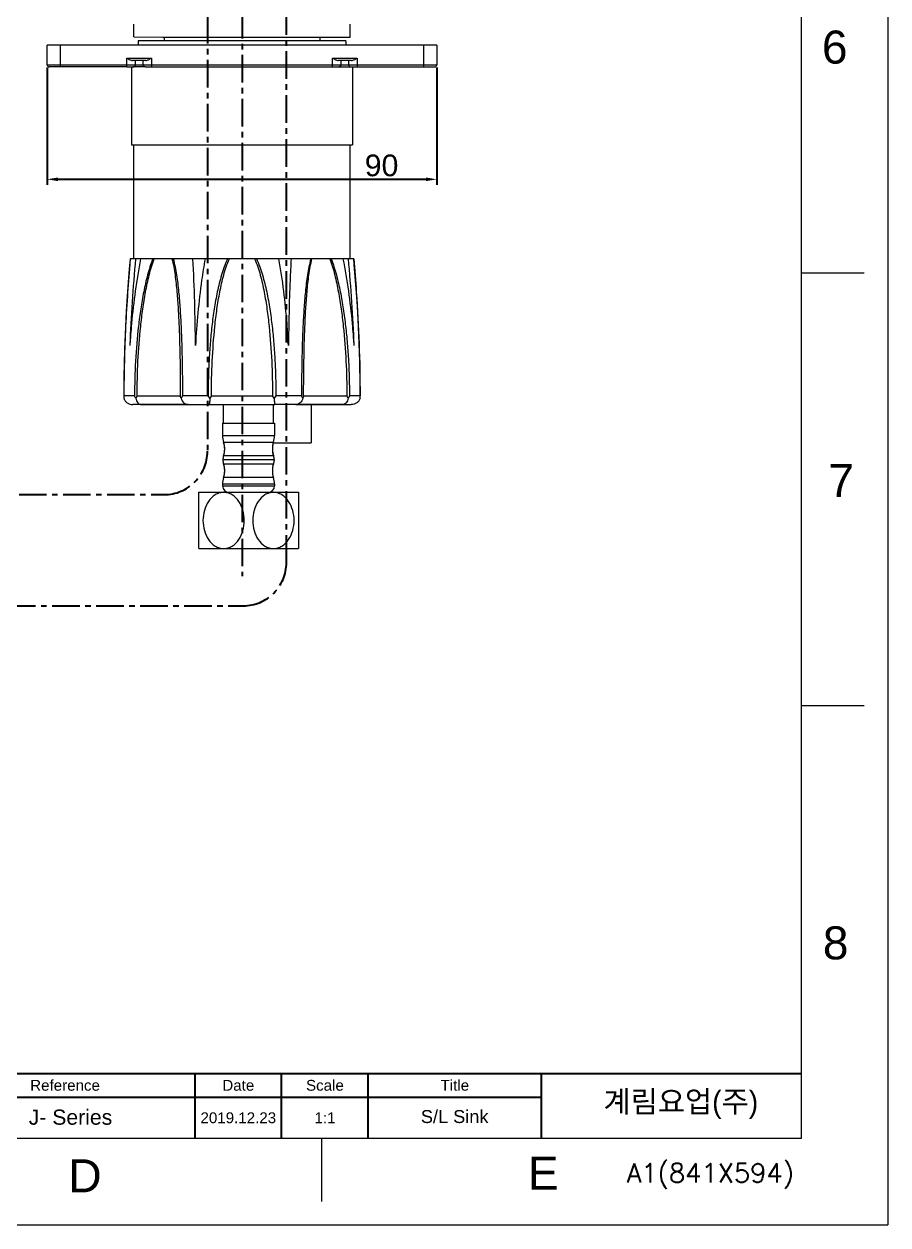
# Model space of a CAD drawing. Header units: millimetres. Extents: x 1991 to 2585, y -707 to 133.
# Drawn here: x 2385.3 to 2584.7, y -706.8 to -429.3 of the extents above; entities that cross this region are included whole.
import ezdxf

# ---------------------------------------------------------------- set-up
doc = ezdxf.new("R2010")
doc.units = ezdxf.units.MM
doc.header["$LTSCALE"] = 0.1
doc.linetypes.add('CENTERX2', pattern=[101.6, 63.5, -12.7, 12.7, -12.7])
doc.layers.get('0').update_dxf_attribs({"lineweight": 13})
for name, color, linetype in [('5', 2, 'Continuous'), ('CENTER', 1, 'CENTERX2'), ('FORM', 7, 'Continuous'), ('TEXT', 2, 'Continuous')]:
    doc.layers.add(name, color=color, linetype=linetype)
doc.layers.add('DIM', color=3, linetype='Continuous', lineweight=9)
doc.styles.add('ROMANS', font='romans')
doc.styles.get("Standard").update_dxf_attribs({"font": 'arial.ttf'})
doc.dimstyles.new('ISO-25', dxfattribs={"dimtxt": 2.5, "dimasz": 2.5, "dimexe": 1.25, "dimexo": 0.625, "dimtad": 1, "dimlfac": 1.33325, "dimtxsty": 'Standard', "dimcen": 2.5, "dimadec": 0, "dimazin": 0, "dimtfac": 1, "dimtmove": 0, "dimatfit": 3, "dimfxl": 0, "dimarcsym": 0})

# ---------------------------------------------------------------- blocks, each defined once
blk = doc.blocks.new('*D27')
at = {"layer": 'Defpoints', "color": 0}
for p in [(2390.59, -438.72), (2480.59, -438.72), (2480.59, -465.18)]:
    blk.add_point(p, dxfattribs=at)
at = {"layer": 'DIM', "color": 3, "lineweight": -2}
for p, q in [((2390.59, -439.34), (2390.59, -466.43)), ((2480.59, -439.35), (2480.59, -466.43)), ((2393.09, -465.18), (2478.09, -465.18))]:
    blk.add_line(p, q, dxfattribs=at)
at = {"layer": 'DIM', "color": 3}
for points in [[(2393.09, -464.77), (2393.09, -465.6), (2390.59, -465.18)], [(2478.09, -464.77), (2478.09, -465.6), (2480.59, -465.18)]]:
    blk.add_solid(points, dxfattribs=at)
at = {"layer": 'DIM', "color": 3, "insert": (2467.82, -462.01), "char_height": 5, "attachment_point": 5}
blk.add_mtext('90', dxfattribs=at)

msp = doc.modelspace()

# ---------------------------------------------------------------- linework, layer by layer
at = {"color": 7, "linetype": 'Continuous'}
for p, q in [((2584.7425, 133.243), (2584.7425, -706.7567)), ((2564.7424, -686.7567), (2564.7424, 113.243)), ((2410.5915, -432.3078), (2410.5916, -429.3082)), ((2460.5915, -432.3095), (2460.5916, -429.3099)), ((2410.5917, -432.3078), (2417.3097, -432.3089)), ((2417.3097, -432.3089), (2417.3415, -432.3089)), ((2417.3415, -432.3089), (2435.5915, -432.3099)), ((2417.5915, -432.3089), (2417.5915, -433.2199)), ((2435.5915, -432.3099), (2453.8415, -432.3101)), ((2453.5915, -432.3101), (2453.5915, -433.2211)), ((2453.8415, -432.3101), (2453.862, -432.3101)), ((2453.862, -432.3101), (2460.5913, -432.3095)), ((2390.5913, -438.7195), (2390.5915, -434.2195)), ((2477.5915, -434.2225), (2390.5915, -434.2195)), ((2393.5915, -434.2198), (2393.5913, -439.2198)), ((2417.0915, -433.2199), (2411.5915, -433.219)), ((2411.5915, -433.219), (2411.5915, -434.2204)), ((2454.0915, -433.2211), (2417.0915, -433.2199)), ((2459.5915, -433.2206), (2454.0915, -433.2211)), ((2459.5915, -433.2206), (2459.5915, -434.222)), ((2477.5913, -439.2225), (2477.5915, -434.2225)), ((2480.5915, -434.2225), (2477.5915, -434.2225)), ((2480.5915, -434.2225), (2480.5913, -438.7225)), ((2408.9728, -439.2203), (2408.9729, -437.2203)), ((2408.9729, -437.2203), (2414.6737, -437.2205)), ((2413.3509, -437.7204), (2410.2957, -437.7203)), ((2410.9728, -438.7203), (2410.9728, -437.7203)), ((2412.7442, -438.7203), (2412.7442, -437.7203)), ((2414.6737, -437.2205), (2414.6737, -439.2204)), ((2456.5089, -439.2218), (2456.509, -437.2219)), ((2456.509, -437.2219), (2462.2099, -437.222)), ((2460.887, -437.722), (2457.8318, -437.7219)), ((2458.4385, -437.7218), (2458.4385, -438.7218)), ((2460.2098, -437.7219), (2460.2098, -438.7219)), ((2462.2099, -437.222), (2462.2098, -439.222)), ((2390.5913, -438.7195), (2408.9728, -438.7203)), ((2391.4267, -439.2196), (2391.0913, -439.2195)), ((2392.3407, -439.2197), (2391.4267, -439.2196)), ((2408.9728, -439.2203), (2392.3407, -439.2197)), ((2408.9728, -438.7203), (2410.9728, -438.7203)), ((2408.9728, -439.2203), (2410.4727, -439.2202)), ((2410.0913, -439.2189), (2410.0907, -457.2189)), ((2410.4716, -439.2202), (2410.4199, -439.2202)), ((2413.2264, -439.2203), (2410.4728, -439.2198)), ((2410.9728, -438.72), (2412.7442, -438.7203)), ((2412.7442, -438.7203), (2456.5089, -438.7219)), ((2413.2265, -439.2203), (2456.5089, -439.2218)), ((2456.5089, -438.7219), (2460.2098, -438.7216)), ((2456.5089, -439.2218), (2460.7099, -439.2214)), ((2460.2098, -438.7219), (2477.5913, -438.7225)), ((2460.7099, -439.2219), (2477.5913, -439.2225)), ((2461.0913, -439.2206), (2461.0907, -457.2206)), ((2477.5913, -438.7225), (2480.5913, -438.7225)), ((2477.5913, -439.2225), (2480.0913, -439.2225)), ((2410.0907, -457.2189), (2413.0907, -457.2196)), ((2410.5898, -483.5189), (2410.5907, -457.2189)), ((2413.0907, -457.2196), (2413.5907, -457.2197)), ((2413.5907, -457.2197), (2435.5907, -457.221)), ((2435.5907, -457.221), (2457.5907, -457.2211)), ((2457.5907, -457.2211), (2458.0907, -457.2211)), ((2458.0907, -457.2211), (2461.0907, -457.2206)), ((2460.5898, -483.5206), (2460.5907, -457.2206)), ((2412.1939, -483.5196), (2409.7922, -483.5191)), ((2415.0091, -483.5199), (2412.1939, -483.5196)), ((2419.7017, -483.5203), (2415.0091, -483.5199)), ((2438.908, -483.5211), (2419.7017, -483.5203)), ((2446.9314, -483.5213), (2438.908, -483.5211)), ((2451.478, -483.5213), (2446.9314, -483.5213)), ((2456.1706, -483.5212), (2451.478, -483.5213)), ((2458.9852, -483.5211), (2456.1706, -483.5212)), ((2461.3875, -483.5208), (2458.9852, -483.5211)), ((2564.7424, -486.757), (2579.2785, -486.757)), ((2408.3079, -511.922), (2408.2912, -515.6151)), ((2462.8846, -515.2198), (2462.8699, -511.9231)), ((2408.3316, -515.2193), (2408.2912, -515.6151)), ((2408.2912, -515.6152), (2408.297, -515.7577)), ((2410.7874, -515.2196), (2408.3316, -515.2193)), ((2411.379, -515.2197), (2411.0448, -515.7582)), ((2411.379, -515.2197), (2417.5696, -515.2201)), ((2417.5696, -515.2201), (2421.3539, -515.2205)), ((2421.8427, -515.2205), (2421.5363, -515.759)), ((2427.7715, -515.2208), (2421.8427, -515.2205)), ((2428.1701, -515.7594), (2427.7715, -515.2208)), ((2428.5355, -515.2209), (2428.1701, -515.7594)), ((2428.5355, -515.2209), (2435.6058, -515.221)), ((2435.6058, -515.221), (2442.6421, -515.2213)), ((2443.0074, -515.7599), (2442.6421, -515.2213)), ((2443.406, -515.2214), (2443.0074, -515.7599)), ((2449.3349, -515.2214), (2443.406, -515.2214)), ((2449.6412, -515.7599), (2449.3349, -515.2214)), ((2449.8237, -515.2214), (2453.632, -515.2212)), ((2453.632, -515.2212), (2459.7986, -515.2213)), ((2460.1328, -515.7598), (2459.7986, -515.2213)), ((2462.846, -515.2211), (2460.3901, -515.2213)), ((2462.8864, -515.6169), (2462.846, -515.2211)), ((2462.8806, -515.7595), (2462.8864, -515.617)), ((2411.1409, -517.2194), (2410.3569, -517.2193)), ((2412.3623, -517.2196), (2411.1409, -517.2194)), ((2412.3623, -517.2196), (2418.9852, -517.22)), ((2423.1319, -517.2205), (2412.3623, -517.2196)), ((2418.9852, -517.22), (2423.1319, -517.2205)), ((2423.1319, -517.2205), (2443.204, -517.2213)), ((2431.3547, -521.4987), (2431.3547, -517.2208)), ((2442.8547, -521.4987), (2442.8547, -517.2212)), ((2448.0455, -517.2213), (2443.204, -517.2213)), ((2448.0455, -517.2213), (2452.2193, -517.2211)), ((2458.8151, -517.2211), (2448.0455, -517.2213)), ((2451.5438, -517.2211), (2451.5438, -526.0987)), ((2452.2193, -517.2211), (2458.8151, -517.2211)), ((2458.8151, -517.2211), (2459.5903, -517.2211)), ((2459.5903, -517.2211), (2459.7511, -517.2211)), ((2459.7511, -517.2211), (2460.8206, -517.221)), ((2431.1047, -521.4987), (2443.1047, -521.4987)), ((2431.1047, -521.4987), (2431.1047, -524.3762)), ((2431.1047, -521.4987), (2431.1047, -524.3762)), ((2443.1047, -521.4987), (2443.1047, -524.3762)), ((2443.1047, -521.4987), (2443.1047, -524.3762)), ((2431.1047, -524.3762), (2443.1047, -524.3762)), ((2431.3547, -525.9374), (2442.8547, -525.9374)), ((2442.8202, -526.0987), (2451.5438, -526.0987)), ((2442.8604, -529.077), (2431.3491, -529.077)), ((2443.0727, -529.9987), (2431.1367, -529.9987)), ((2431.3491, -530.9203), (2442.8604, -530.9203)), ((2442.8547, -534.0599), (2431.3547, -534.0599)), ((2425.6047, -537.4987), (2448.6047, -537.4987)), ((2425.6047, -550.4994), (2425.6047, -537.4987)), ((2443.1047, -535.6212), (2431.1047, -535.6212)), ((2431.1047, -535.6212), (2431.1047, -535.9987)), ((2431.1047, -535.6212), (2431.1047, -535.9987)), ((2431.1047, -535.9987), (2443.1047, -535.9987)), ((2443.1047, -535.6212), (2443.1047, -535.9987)), ((2443.1047, -535.6212), (2443.1047, -535.9987)), ((2448.6047, -537.4987), (2448.6047, -550.4994)), ((2425.6047, -550.4987), (2448.6047, -550.4987)), ((2564.7424, -586.757), (2579.2785, -586.757)), ((2453.9472, -686.7584), (2453.9474, -701.2944)), ((1990.7425, -706.7567), (2584.7425, -706.7567))]:
    msp.add_line(p, q, dxfattribs=at)
at = {"linetype": 'Continuous'}
msp.add_line((2564.7424, -686.7567), (2010.7425, -686.7567), dxfattribs=at)
at = {"color": 7, "linetype": 'Continuous'}
for points in [[(2409.7922, -483.5188), (2409.5764, -485.972), (2409.3339, -488.96), (2409.0987, -492.1822), (2408.8787, -495.624), (2408.682, -499.2762), (2408.5166, -503.1345), (2408.3908, -507.1964), (2408.313, -511.4603), (2408.2932, -515.2179)], [(2409.7922, -483.5191), (2409.5884, -485.8317), (2409.3646, -488.5662), (2409.1499, -491.4472), (2408.9487, -494.4711), (2408.7654, -497.6404), (2408.6044, -500.9612), (2408.4707, -504.4422), (2408.3698, -508.0926), (2408.3079, -511.922)], [(2461.8147, -488.5674), (2461.5911, -485.833), (2461.3875, -483.5205)], [(2462.8864, -515.6169), (2462.8649, -511.4628), (2462.7873, -507.1989), (2462.6617, -503.1369), (2462.4966, -499.2786), (2462.3002, -495.6264), (2462.0804, -492.1845), (2461.8454, -488.9622), (2461.6031, -485.9742), (2461.3875, -483.5208)], [(2462.8699, -511.9231), (2462.8082, -508.0937), (2462.7076, -504.4432), (2462.5741, -500.9623), (2462.4133, -497.6415), (2462.2302, -494.4722), (2462.0292, -491.4484), (2461.8147, -488.5674)]]:
    msp.add_lwpolyline(points, dxfattribs=at)
for centre, radius, start, end in [((2391.0913, -438.7195), 0.5, 179.998109, 269.998109), ((2410.4728, -438.7202), 0.5, 269.998109, 359.998109), ((2460.7098, -438.7219), 0.5, 179.998109, 269.998109), ((2480.0913, -438.7225), 0.5, 269.998109, 359.998109), ((2754.6903, -516.594), 345.2519, 174.502716, 177.839007), ((2118.1762, -516.4672), 343.5601, 2.150191, 5.502919), ((2436.1047, -524.3762), 5, 180, 198.194872), ((2426.5682, -527.5061), 5.0369, 6.03727, 18.145857), ((2426.6127, -527.4986), 4.9918, 353.787175, 6.005449), ((2447.6024, -527.4987), 4.9977, 161.79657, 198.409577), ((2447.6015, -527.4989), 4.9967, 163.677329, 198.410855), ((2438.1047, -524.3762), 5, 341.805128, 360), ((2436.0934, -530.6554), 5, 161.59867, 172.452844), ((2426.5685, -527.4912), 5.0366, 341.648249, 353.757578), ((2438.116, -530.6554), 5, 7.547156, 18.40133), ((2436.0934, -529.342), 5, 187.547156, 198.40133), ((2426.5685, -532.5061), 5.0366, 6.24241, 18.351751), ((2426.6127, -532.4987), 4.9918, 353.994551, 6.212825), ((2447.6024, -532.4986), 4.9977, 161.590423, 198.20343), ((2438.116, -529.342), 5, 341.59867, 352.452844), ((2436.1047, -535.6212), 5, 161.805128, 180), ((2426.5682, -532.4912), 5.0369, 341.854143, 353.962717), ((2438.1047, -535.6212), 5, 0, 18.194872), ((2432.6047, -535.9987), 1.5, 180, 270), ((2441.6047, -535.9987), 1.5, 270, 0)]:
    msp.add_arc(centre, radius, start, end, dxfattribs=at)
for centre, major_axis, start_param, end_param in [((2426.6047, -527.4987), (-5, 0), 9.10361416, 9.74233839), ((2447.6047, -527.4987), (5, 0), 2.82403222, 3.46275645), ((2447.6047, -527.4987), (0, 5), 1.28698195, 1.89196012), ((2426.6047, -532.4987), (-5, 0), 9.10721753, 9.74594176), ((2447.6047, -532.4987), (5, 0), 2.82042886, 3.45915308), ((2447.6047, -532.4987), (0, 5), 1.24963253, 1.46254083)]:
    msp.add_ellipse(centre, major_axis=major_axis, ratio=1, start_param=start_param, end_param=end_param, dxfattribs=at)
for points, knots in [([(2408.9729, -437.2203), (2409.1988, -437.3333), (2409.5297, -437.5008), (2409.9715, -437.6716), (2410.1915, -437.7203), (2410.2957, -437.7203)], [0, 0, 0, 0, 0.53275559, 0.7801582, 1, 1, 1, 1]), ([(2413.3509, -437.7204), (2413.4552, -437.7204), (2413.6751, -437.6716), (2414.1169, -437.501), (2414.4478, -437.3334), (2414.6737, -437.2205)], [0, 0, 0, 0, 0.21991346, 0.46723209, 1, 1, 1, 1]), ([(2456.509, -437.2219), (2456.7349, -437.3348), (2457.0658, -437.5023), (2457.5075, -437.6731), (2457.7275, -437.7219), (2457.8318, -437.7219)], [0, 0, 0, 0, 0.53274584, 0.78005768, 1, 1, 1, 1]), ([(2460.887, -437.722), (2460.9913, -437.722), (2461.2113, -437.6732), (2461.6531, -437.5026), (2461.9839, -437.335), (2462.2099, -437.222)], [0, 0, 0, 0, 0.21993941, 0.4672461, 1, 1, 1, 1]), ([(2413.2264, -439.2203), (2413.1027, -439.2203), (2412.8428, -439.1092), (2412.7442, -438.8472), (2412.7442, -438.7203)], [0, 0, 0, 0, 0.49366124, 1, 1, 1, 1]), ([(2458.4385, -438.7218), (2458.4385, -438.8487), (2458.3398, -439.1107), (2458.0799, -439.2218), (2457.9562, -439.2218)], [0, 0, 0, 0, 0.50633874, 1, 1, 1, 1]), ([(2409.8024, -483.5191), (2409.5724, -486.071), (2409.1619, -491.2716), (2408.5313, -501.8342), (2408.328, -509.8546), (2408.3316, -515.2193)], [0, 0, 0, 0, 0.2421554, 0.4929926, 1, 1, 1, 1]), ([(2412.1939, -483.5195), (2411.2322, -488.481), (2410.3113, -495.173), (2409.7908, -501.8927), (2409.6839, -503.5754)], [0, 0, 0, 0, 0.7498251, 1, 1, 1, 1]), ([(2415.0091, -483.5199), (2414.7617, -484.1275), (2414.3276, -485.3746), (2413.5925, -487.9241), (2412.8609, -491.1818), (2412.1791, -495.1394), (2411.4777, -500.4614), (2410.9277, -507.1582), (2410.7918, -512.5323), (2410.7874, -515.2196)], [0, 0, 0, 0, 0.06127516, 0.12317708, 0.24776577, 0.3728527, 0.49815996, 0.74901497, 1, 1, 1, 1]), ([(2411.379, -515.2197), (2411.3791, -512.5388), (2411.5107, -507.1773), (2412.0177, -500.4932), (2412.667, -495.1761), (2413.2984, -491.2169), (2413.9769, -487.9523), (2414.6612, -485.3898), (2415.0702, -484.1341), (2415.3023, -483.5199)], [0, 0, 0, 0, 0.2508272, 0.50155119, 0.62681771, 0.75190613, 0.87657691, 0.93856513, 1, 1, 1, 1]), ([(2419.4263, -483.5202), (2419.585, -484.1374), (2419.8462, -485.3969), (2420.2446, -487.9629), (2420.59, -491.2288), (2420.8737, -495.1844), (2421.136, -500.5052), (2421.312, -507.1872), (2421.3539, -512.5403), (2421.3539, -515.2205)], [0, 0, 0, 0, 0.0601018, 0.12117913, 0.24485575, 0.36967669, 0.4951595, 0.74723601, 1, 1, 1, 1]), ([(2419.7017, -483.5203), (2419.875, -484.1308), (2420.1546, -485.3823), (2420.595, -487.9355), (2420.9795, -491.195), (2421.2984, -495.1486), (2421.5204, -499.1363), (2421.6739, -503.1437), (2421.7734, -507.1634), (2421.8324, -511.1903), (2421.8395, -513.8768), (2421.8427, -515.2205)], [0, 0, 0, 0, 0.05981016, 0.12068679, 0.24414244, 0.3689128, 0.49445343, 0.62048228, 0.74682856, 0.87336781, 1, 1, 1, 1]), ([(2424.8589, -503.5767), (2424.8218, -500.219), (2424.712, -493.5306), (2424.4368, -486.8462), (2424.2471, -483.5205)], [0, 0, 0, 0, 0.50200345, 1, 1, 1, 1]), ([(2427.0661, -483.5207), (2426.7726, -485.1747), (2425.721, -491.8215), (2425.1247, -498.5353), (2424.8589, -503.5767)], [0, 0, 0, 0, 0.2496727, 1, 1, 1, 1]), ([(2432.2717, -483.5209), (2431.9762, -484.1221), (2431.4736, -485.3674), (2430.6422, -487.9158), (2429.8507, -491.1769), (2429.142, -495.1383), (2428.6122, -499.1301), (2428.2248, -503.1399), (2427.961, -507.1613), (2427.8033, -511.1894), (2427.7761, -513.877), (2427.7715, -515.2208)], [0, 0, 0, 0, 0.06238837, 0.12479512, 0.24961616, 0.37452492, 0.49951482, 0.62457177, 0.74968266, 0.87483119, 1, 1, 1, 1]), ([(2428.5355, -515.2209), (2428.5356, -512.5401), (2428.6585, -507.1793), (2429.1419, -500.4941), (2429.787, -495.1757), (2430.435, -491.2133), (2431.1608, -487.9457), (2431.9266, -485.383), (2432.4001, -484.1305), (2432.6737, -483.5209)], [0, 0, 0, 0, 0.25029585, 0.50044805, 0.62544884, 0.7503749, 0.87521387, 0.93761586, 1, 1, 1, 1]), ([(2438.5059, -483.5211), (2438.7796, -484.1307), (2439.2529, -485.3833), (2440.0186, -487.9459), (2440.7441, -491.2136), (2441.3919, -495.176), (2442.0366, -500.4945), (2442.5196, -507.1797), (2442.6422, -512.5405), (2442.6421, -515.2213)], [0, 0, 0, 0, 0.06238404, 0.12478598, 0.24962492, 0.37455097, 0.49955179, 0.74970405, 1, 1, 1, 1]), ([(2438.908, -483.5211), (2439.2052, -484.1214), (2439.7053, -485.368), (2440.3292, -487.2789), (2440.8534, -489.2208), (2441.4464, -491.8363), (2442.037, -495.139), (2442.5664, -499.1306), (2442.9535, -503.1405), (2443.2172, -507.1618), (2443.3745, -511.1899), (2443.402, -513.8775), (2443.406, -515.2214)], [0, 0, 0, 0, 0.06238648, 0.12479366, 0.18720195, 0.24963811, 0.37454345, 0.49952965, 0.62458305, 0.74969039, 0.87483515, 1, 1, 1, 1]), ([(2446.3195, -503.5774), (2446.2309, -501.895), (2445.7996, -495.1813), (2444.9931, -488.4871), (2444.1123, -483.5213)], [0, 0, 0, 0, 0.25039558, 1, 1, 1, 1]), ([(2446.9314, -483.5213), (2446.8367, -485.1797), (2446.5092, -491.8608), (2446.3753, -498.5499), (2446.3195, -503.5774)], [0, 0, 0, 0, 0.24833953, 1, 1, 1, 1]), ([(2451.478, -483.5213), (2451.3208, -484.1367), (2451.0271, -485.3837), (2450.6909, -487.2888), (2450.4351, -489.2281), (2450.1451, -491.8466), (2449.8812, -495.1502), (2449.5832, -500.4762), (2449.4245, -505.8274), (2449.3456, -511.1913), (2449.3377, -513.8777), (2449.3349, -515.2214)], [0, 0, 0, 0, 0.05985316, 0.12067913, 0.18222006, 0.24416477, 0.36893456, 0.49447161, 0.74683518, 0.87337122, 1, 1, 1, 1]), ([(2449.8237, -515.2214), (2449.8238, -512.5413), (2449.8661, -507.1881), (2450.0425, -500.5062), (2450.3052, -495.1854), (2450.5891, -491.2298), (2450.9348, -487.9639), (2451.3333, -485.3979), (2451.5947, -484.1385), (2451.7534, -483.5213)], [0, 0, 0, 0, 0.25276408, 0.50484065, 0.63032351, 0.75514447, 0.87882107, 0.93989851, 1, 1, 1, 1]), ([(2455.8774, -483.5212), (2456.1095, -484.1355), (2456.5184, -485.3912), (2457.2025, -487.9537), (2457.8808, -491.2184), (2458.5119, -495.1776), (2459.1609, -500.4948), (2459.6674, -507.1788), (2459.7987, -512.5404), (2459.7986, -515.2213)], [0, 0, 0, 0, 0.06143489, 0.12342308, 0.24809387, 0.37318228, 0.4984488, 0.74917279, 1, 1, 1, 1]), ([(2456.1706, -483.5212), (2456.4258, -484.1257), (2456.8469, -485.378), (2457.4024, -487.2831), (2457.8785, -489.2231), (2458.4308, -491.8391), (2459, -495.141), (2459.5257, -499.1311), (2459.9192, -503.1404), (2460.2846, -508.5021), (2460.3881, -512.534), (2460.3901, -515.2213)], [0, 0, 0, 0, 0.06127844, 0.1231658, 0.18535592, 0.24776652, 0.37284719, 0.49815153, 0.62356101, 0.74902575, 1, 1, 1, 1]), ([(2461.4944, -503.5771), (2461.3877, -501.8943), (2460.8677, -495.1746), (2459.9466, -488.4826), (2458.9852, -483.5211)], [0, 0, 0, 0, 0.25017561, 1, 1, 1, 1]), ([(2461.3772, -483.5208), (2461.6039, -486.073), (2462.4453, -496.6192), (2462.853, -507.2034), (2462.846, -515.2211)], [0, 0, 0, 0, 0.24218086, 1, 1, 1, 1]), ([(2408.297, -515.7577), (2408.3613, -515.973), (2408.5699, -516.3835), (2409.2221, -517.0104), (2409.9131, -517.2193), (2410.3569, -517.2193)], [0, 0, 0, 0, 0.25167556, 0.50303421, 1, 1, 1, 1]), ([(2411.0448, -515.7582), (2411.0184, -515.7142), (2410.9198, -515.5412), (2410.8371, -515.3589), (2410.7874, -515.2196)], [0, 0, 0, 0, 0.25733784, 1, 1, 1, 1]), ([(2411.0448, -515.7582), (2411.0835, -515.9651), (2411.2005, -516.3493), (2411.5032, -516.8286), (2411.9012, -517.1445), (2412.2146, -517.2196), (2412.3623, -517.2196)], [0, 0, 0, 0, 0.29791431, 0.56162385, 0.79093193, 1, 1, 1, 1]), ([(2421.5363, -515.759), (2421.5159, -515.715), (2421.4407, -515.5407), (2421.384, -515.3584), (2421.3539, -515.2205)], [0, 0, 0, 0, 0.25585267, 1, 1, 1, 1]), ([(2421.5363, -515.759), (2421.6306, -516.1595), (2421.9388, -516.7273), (2422.5979, -517.1476), (2422.9587, -517.2205), (2423.1319, -517.2205)], [0, 0, 0, 0, 0.53509302, 0.77470861, 1, 1, 1, 1]), ([(2428.1701, -515.7594), (2428.1633, -515.9603), (2428.1442, -516.3171), (2428.1021, -516.7315), (2428.0624, -516.9828), (2428.0334, -517.1088), (2428.0114, -517.1802), (2427.9857, -517.2208), (2427.9735, -517.2208)], [0, 0, 0, 0, 0.40539736, 0.72119451, 0.83686364, 0.92176295, 0.9753085, 1, 1, 1, 1]), ([(2443.0074, -515.7599), (2443.0143, -515.9608), (2443.0333, -516.3176), (2443.0754, -516.732), (2443.115, -516.9833), (2443.144, -517.1093), (2443.166, -517.1807), (2443.1917, -517.2213), (2443.204, -517.2213)], [0, 0, 0, 0, 0.40539722, 0.72118809, 0.8368535, 0.92174922, 0.97529858, 1, 1, 1, 1]), ([(2449.6412, -515.7599), (2449.5469, -516.1604), (2449.2387, -516.7282), (2448.5795, -517.1484), (2448.2188, -517.2213), (2448.0455, -517.2213)], [0, 0, 0, 0, 0.53509425, 0.7747173, 1, 1, 1, 1]), ([(2449.8237, -515.2214), (2449.8138, -515.2668), (2449.768, -515.451), (2449.7015, -515.6299), (2449.6412, -515.7599)], [0, 0, 0, 0, 0.24477073, 1, 1, 1, 1]), ([(2460.1328, -515.7598), (2460.094, -515.9667), (2459.977, -516.3509), (2459.6743, -516.8302), (2459.2763, -517.146), (2458.9629, -517.2212), (2458.8151, -517.2211)], [0, 0, 0, 0, 0.29791863, 0.5616335, 0.79094858, 1, 1, 1, 1]), ([(2460.3901, -515.2213), (2460.3739, -515.2668), (2460.3019, -515.4526), (2460.2104, -515.6305), (2460.1328, -515.7598)], [0, 0, 0, 0, 0.24298466, 1, 1, 1, 1]), ([(2462.8806, -515.7595), (2462.8162, -515.9748), (2462.6076, -516.3853), (2461.9554, -517.0122), (2461.2643, -517.221), (2460.8206, -517.221)], [0, 0, 0, 0, 0.25167298, 0.50303021, 1, 1, 1, 1]), ([(2431.3547, -537.4987), (2431.0141, -537.4987), (2430.3221, -537.6035), (2429.0291, -538.204), (2427.718, -539.5669), (2426.7939, -541.6688), (2426.4817, -543.9987), (2426.7939, -546.3285), (2427.718, -548.4304), (2429.0291, -549.7933), (2430.3221, -550.3938), (2431.0141, -550.4987), (2431.3547, -550.4987)], [0, 0, 0, 0, 0.05770855, 0.11654683, 0.23888558, 0.3677627, 0.50000035, 0.63223785, 0.76111457, 0.8834533, 0.94229152, 1, 1, 1, 1]), ([(2431.3547, -550.4987), (2431.6954, -550.4987), (2432.3874, -550.3938), (2433.6804, -549.7933), (2434.9914, -548.4304), (2435.9156, -546.3285), (2436.2277, -543.9987), (2435.9156, -541.6688), (2434.9914, -539.567), (2433.6804, -538.204), (2432.3874, -537.6035), (2431.6954, -537.4987), (2431.3547, -537.4987)], [0, 0, 0, 0, 0.0577088, 0.11654725, 0.23888587, 0.36776246, 0.50000029, 0.63223809, 0.76111367, 0.88345249, 0.94229116, 1, 1, 1, 1]), ([(2442.8547, -537.4987), (2442.5141, -537.4987), (2441.8222, -537.6035), (2440.5292, -538.204), (2439.2181, -539.5669), (2438.2939, -541.6688), (2437.9818, -543.9985), (2438.2938, -546.3282), (2439.2178, -548.4301), (2440.5289, -549.7932), (2441.822, -550.3938), (2442.5141, -550.4987), (2442.8547, -550.4987)], [0, 0, 0, 0, 0.05770696, 0.11653912, 0.23888117, 0.36776345, 0.49999831, 0.63221797, 0.76108597, 0.88343662, 0.94228929, 1, 1, 1, 1]), ([(2442.8547, -550.4987), (2443.1954, -550.4987), (2443.8874, -550.3938), (2445.1804, -549.7933), (2446.4914, -548.4304), (2447.4156, -546.3285), (2447.7277, -543.9987), (2447.4156, -541.6688), (2446.4914, -539.5669), (2445.1804, -538.204), (2443.8874, -537.6035), (2443.1954, -537.4987), (2442.8547, -537.4987)], [0, 0, 0, 0, 0.05770896, 0.11654763, 0.23888645, 0.36776232, 0.50000033, 0.63223778, 0.76111421, 0.88345301, 0.94229137, 1, 1, 1, 1])]:
    msp.add_open_spline(points, degree=3, knots=knots, dxfattribs=at)
at = {"layer": 'CENTER'}
for p, q in [((2435.5949, -273.8922), (2435.5949, -556.8379)), ((2445.8603, -553.7191), (2445.8603, -399.1382)), ((2427.615, -407.1193), (2427.615, -528.0281)), ((2384.1058, -538.0281), (2417.615, -538.0281)), ((2330.8008, -563.7191), (2435.8603, -563.7191))]:
    msp.add_line(p, q, dxfattribs=at)
for centre in [(2417.615, -528.0281), (2435.8603, -553.7191)]:
    msp.add_arc(centre, 10, 270, 0, dxfattribs=at)
at = {"layer": 'FORM'}
for p, q in [((2294.2424, -671.7567), (2564.7424, -671.7567)), ((2424.7424, -686.7567), (2424.7424, -671.7567)), ((2424.7424, -686.7567), (2424.7424, -671.7567)), ((2424.7424, -686.7567), (2424.7424, -671.7567)), ((2444.7424, -686.7567), (2444.7424, -671.7567)), ((2464.7424, -686.7567), (2464.7424, -671.7567)), ((2504.7424, -686.7567), (2504.7424, -671.7567)), ((2364.7424, -677.2567), (2504.7424, -677.2567))]:
    msp.add_line(p, q, dxfattribs=at)

# ---------------------------------------------------------------- texts
at = {"char_height": 7.6238, "attachment_point": 5}
for s, width, insert in [('6', 50, (2572.4477, -434.6985)), ('7', 50, (2573.942, -534.7745)), ('8', 50, (2572.6621, -641.6342)), ('D', 10, (2399.3454, -695.3954)), ('E', 10, (2505.1389, -694.7612))]:
    msp.add_mtext_dynamic_manual_height_columns(s, width=width, gutter_width=12.5, heights=[0], dxfattribs=dict(at, insert=insert))
at = {"layer": '5', "style": 'ROMANS'}
msp.add_text('A1(841X594)', height=4.375, dxfattribs=at).set_placement((2524.4212, -696.9184))
at = {"layer": 'TEXT', "attachment_point": 5}
for s, width, insert, char_height in [('Reference', 60, (2394.7424, -674.5067), 2.5), ('Date', 20, (2434.7424, -674.5067), 2.5), ('Scale', 20, (2454.7424, -674.5067), 2.5), ('Title', 40, (2484.7424, -674.5067), 2.5), ('J- Series', 60, (2395.9919, -681.8737), 3.5), ('2019.12.23', 20, (2434.7424, -682.0067), 2.5), ('1:1', 20, (2454.7424, -682.0067), 2.5), ('S/L Sink', 31.813791, (2484.6953, -681.7286), 3)]:
    msp.add_mtext_dynamic_manual_height_columns(s, width=width, gutter_width=12.5, heights=[0], dxfattribs=dict(at, insert=insert, char_height=char_height))
at = {"layer": 'TEXT', "linetype": 'CENTERX2', "insert": (2536.919, -679.0151), "char_height": 5, "attachment_point": 5}
msp.add_mtext_dynamic_manual_height_columns('{\\fHYGothic-Medium|b0|i0|c129|p18;계림요업(주)}', width=60, gutter_width=12.5, heights=[0], dxfattribs=at)

# ---------------------------------------------------------------- dimensions: what is measured, and where the dimension line sits
at = {"layer": 'DIM'}
dim = msp.add_linear_dim(base=(2480.5913, -465.1841), p1=(2390.5913, -438.7195), p2=(2480.5913, -438.7225), dimstyle='ISO-25', override={"dimtxt": 5, "dimdec": 1, "dimlfac": 1, "dimcen": 5, "dimclrd": 3, "dimclre": 3, "dimclrt": 3, "dimtdec": 1, "dimfxl": 1.25}, dxfattribs=at)
dim.commit()
dim.dimension.update_dxf_attribs({"geometry": '*D27', "text_midpoint": (2467.8165, -465.1841), "dimtype": 160})

doc.saveas('drawing.dxf')
